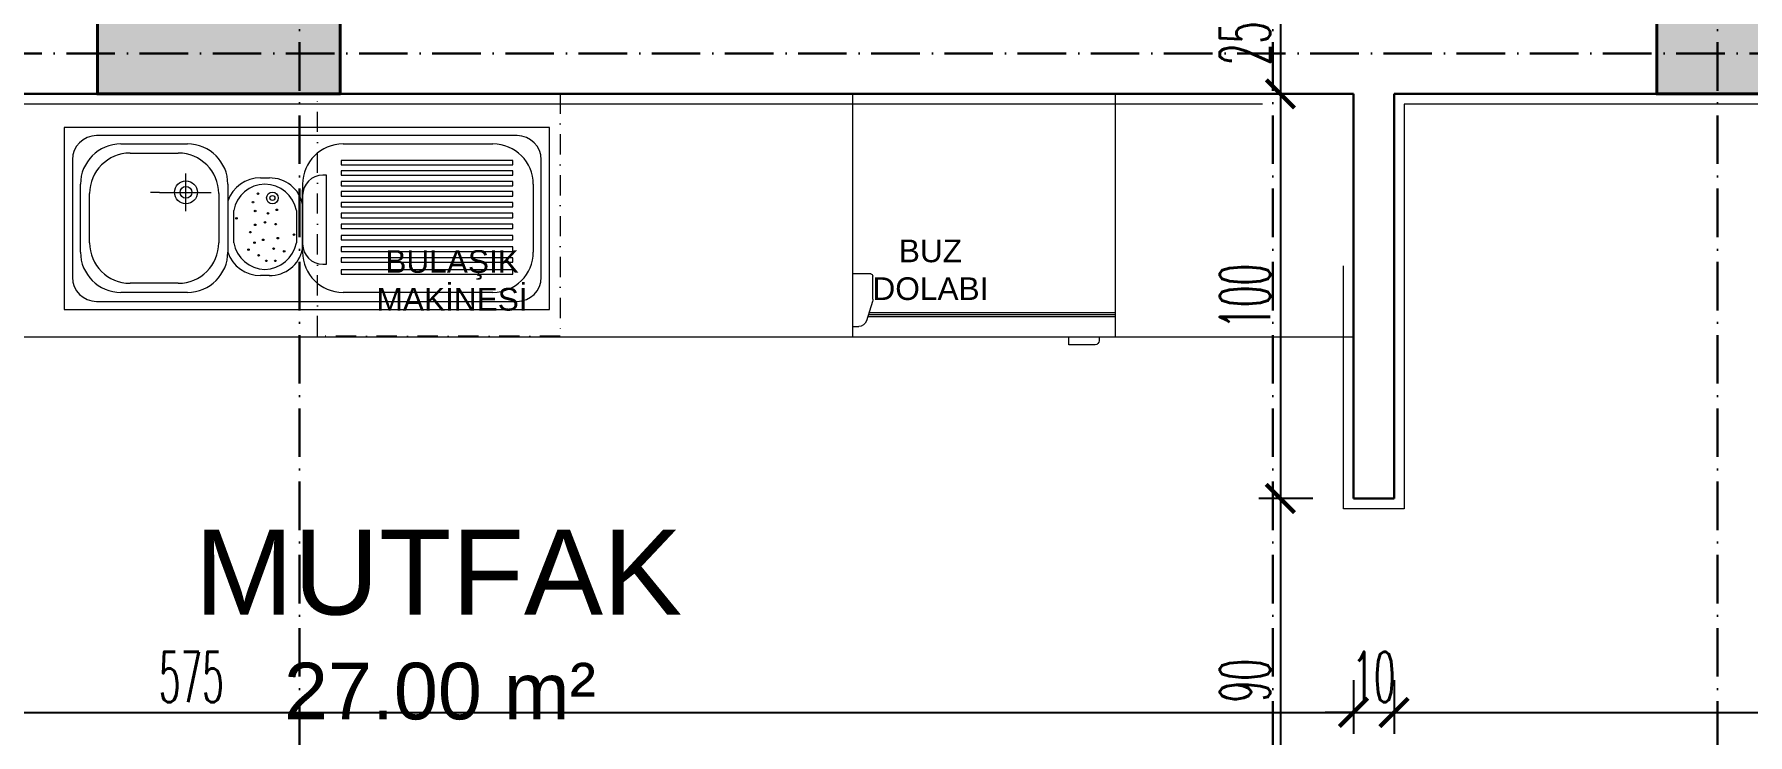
# Model space of a CAD drawing. Extents: x 775040 to 808375, y 4159409 to 4163651.
# Drawn here: x 781356.3 to 781780.1, y 4161645.4 to 4161818.5 of the extents above; entities that cross this region are included whole.
import ezdxf

# ---------------------------------------------------------------- set-up
doc = ezdxf.new("R2010")
doc.units = 0
doc.header["$MEASUREMENT"] = 0
doc.header["$PDMODE"] = 3
for name, pattern in [('ACAD_ISO10W100', [18, 12, -3, 0, -3]), ('DASHDOT', [1, 0.5, -0.25, 0, -0.25]), ('DUZ', [500, 500])]:
    doc.linetypes.add(name, pattern=pattern)
doc.layers.get('0').update_dxf_attribs({"linetype": 'DUZ'})
for name, color, linetype, lineweight in [('Z_ duvar', 7, 'Continuous', 30), ('Z_aks', 2, 'ACAD_ISO10W100', 30), ('Z_iç ölçü dikey', 111, 'Continuous', 25), ('Z_iç ölçü yatay', 75, 'Continuous', 20), ('Z_kolon', 2, 'Continuous', 40), ('Z_kolon tarama', 171, 'Continuous', 5), ('Z_sıva', 241, 'Continuous', 5), ('Z_tefriş', 73, 'Continuous', 5), ('Z_yazı', 4, 'Continuous', 20)]:
    doc.layers.add(name, color=color, linetype=linetype, lineweight=lineweight)
doc.styles.add('ARIAL', font='ariblk.ttf', dxfattribs={"height": 1})
doc.styles.add('OLCUIC', font='ROMANS.SHX', dxfattribs={"width": 0.5})
doc.dimstyles.new('ölçü 50', dxfattribs={"dimtxt": 12.5, "dimasz": 7, "dimexe": 5.3, "dimexo": 5, "dimgap": 2.5, "dimtad": 1, "dimdec": 0, "dimzin": 9, "dimdsep": 46, "dimtxsty": 'OLCUIC', "dimblk1": 'ARCHTICK', "dimblk2": 'ARCHTICK', "dimsah": 1, "dimcen": 0, "dimdle": 5.5, "dimadec": 0, "dimazin": 0, "dimtfac": 1, "dimtdec": 0, "dimtix": 1, "dimtofl": 0, "dimtmove": 1, "dimatfit": 3, "dimldrblk": 'ARCHTICK', "dimfxl": 0, "dimtolj": 1, "dimtzin": 0, "dimarcsym": 0})

# ---------------------------------------------------------------- blocks, each defined once
blk = doc.blocks.new('EVYE 5')
at = {"layer": 'Z_tefriş'}
for p, q in [((-6622.87, 15540.97), (-6742.87, 15540.97)), ((-6742.87, 15540.97), (-6742.87, 15495.97)), ((-6630.87, 15538.97), (-6734.87, 15538.97)), ((-6622.87, 15495.97), (-6622.87, 15540.97)), ((-6728.87, 15536.92), (-6712.41, 15536.92)), ((-6726.6, 15534.64), (-6714.68, 15534.64)), ((-6673.92, 15536.92), (-6636.85, 15536.92)), ((-6740.87, 15532.97), (-6740.87, 15503.97)), ((-6631.9, 15532.81), (-6674.36, 15532.81)), ((-6674.36, 15532.81), (-6674.36, 15531.71)), ((-6674.36, 15531.71), (-6631.9, 15531.71)), ((-6631.9, 15530.29), (-6674.36, 15530.29)), ((-6674.36, 15530.29), (-6674.36, 15529.19)), ((-6631.9, 15531.71), (-6631.9, 15532.81)), ((-6631.9, 15529.19), (-6631.9, 15530.29)), ((-6624.87, 15503.97), (-6624.87, 15532.97)), ((-6738.87, 15510.19), (-6738.87, 15526.92)), ((-6712.78, 15520.25), (-6712.78, 15529.61)), ((-6702.41, 15526.92), (-6702.41, 15510.19)), ((-6694.32, 15528.49), (-6692.15, 15528.49)), ((-6683.92, 15526.92), (-6683.92, 15510.96)), ((-6677.98, 15529.19), (-6678.92, 15529.19)), ((-6677.98, 15507.19), (-6677.98, 15529.19)), ((-6674.36, 15529.19), (-6631.9, 15529.19)), ((-6631.9, 15527.62), (-6674.36, 15527.62)), ((-6674.36, 15527.62), (-6674.36, 15526.52)), ((-6674.36, 15526.52), (-6631.9, 15526.52)), ((-6631.9, 15526.52), (-6631.9, 15527.62)), ((-6626.85, 15526.92), (-6626.85, 15510.19)), ((-6736.6, 15512.46), (-6736.6, 15524.64)), ((-6719.32, 15524.94), (-6721.52, 15524.94)), ((-6719.32, 15524.94), (-6706.57, 15524.94)), ((-6704.68, 15524.64), (-6704.68, 15512.46)), ((-6683.92, 15512.19), (-6683.92, 15525.55)), ((-6631.9, 15525.11), (-6674.36, 15525.11)), ((-6674.36, 15525.11), (-6674.36, 15524.01)), ((-6674.36, 15524.01), (-6631.9, 15524.01)), ((-6631.9, 15522.44), (-6674.36, 15522.44)), ((-6674.36, 15522.44), (-6674.36, 15521.34)), ((-6631.9, 15524.01), (-6631.9, 15525.11)), ((-6631.9, 15521.34), (-6631.9, 15522.44)), ((-6700.97, 15512.45), (-6700.97, 15520.44)), ((-6685.41, 15520.44), (-6685.41, 15512.45)), ((-6674.36, 15521.34), (-6631.9, 15521.34)), ((-6631.9, 15519.77), (-6674.36, 15519.77)), ((-6674.36, 15519.77), (-6674.36, 15518.67)), ((-6674.36, 15518.67), (-6631.9, 15518.67)), ((-6631.9, 15518.67), (-6631.9, 15519.77)), ((-6631.9, 15517.09), (-6674.36, 15517.09)), ((-6674.36, 15517.09), (-6674.36, 15515.99)), ((-6674.36, 15515.99), (-6631.9, 15515.99)), ((-6631.9, 15514.27), (-6674.36, 15514.27)), ((-6674.36, 15514.27), (-6674.36, 15513.17)), ((-6631.9, 15515.99), (-6631.9, 15517.09)), ((-6631.9, 15513.17), (-6631.9, 15514.27)), ((-6683.92, 15510.19), (-6683.92, 15512.19)), ((-6674.36, 15513.17), (-6631.9, 15513.17)), ((-6631.9, 15511.44), (-6674.36, 15511.44)), ((-6674.36, 15511.44), (-6674.36, 15510.34)), ((-6674.36, 15510.34), (-6631.9, 15510.34)), ((-6631.9, 15510.34), (-6631.9, 15511.44)), ((-6678.92, 15507.19), (-6677.98, 15507.19)), ((-6631.9, 15508.77), (-6674.36, 15508.77)), ((-6674.36, 15508.77), (-6674.36, 15507.67)), ((-6674.36, 15507.67), (-6631.9, 15507.67)), ((-6631.9, 15505.78), (-6674.36, 15505.78)), ((-6674.36, 15505.78), (-6674.36, 15504.68)), ((-6631.9, 15507.67), (-6631.9, 15508.77)), ((-6631.9, 15504.68), (-6631.9, 15505.78)), ((-6714.68, 15502.46), (-6726.6, 15502.46)), ((-6692.15, 15504.4), (-6694.32, 15504.4)), ((-6674.36, 15504.68), (-6631.9, 15504.68)), ((-6734.87, 15497.97), (-6630.87, 15497.97)), ((-6712.41, 15500.19), (-6728.87, 15500.19)), ((-6636.85, 15500.19), (-6673.92, 15500.19)), ((-6742.87, 15495.97), (-6622.87, 15495.97))]:
    blk.add_line(p, q, dxfattribs=at)
for centre, radius in [((-6712.78, 15524.94), 2.82), ((-6712.78, 15524.94), 1.45), ((-6696.18, 15522.51), 0.193), ((-6694.97, 15524.59), 0.193), ((-6691.39, 15523.55), 1.45), ((-6691.39, 15523.55), 0.609), ((-6700.27, 15518.54), 0.193), ((-6695.66, 15520.35), 0.193), ((-6693.24, 15517.51), 0.193), ((-6692.46, 15519.75), 0.193), ((-6690.3, 15520.61), 0.193), ((-6696.87, 15515.09), 0.193), ((-6695.66, 15516.9), 0.193), ((-6693.67, 15513.19), 0.193), ((-6690.56, 15517.07), 0.193), ((-6690.04, 15513.62), 0.193), ((-6686.03, 15514.48), 0.193), ((-6697.3, 15510.77), 0.193), ((-6695.83, 15512.5), 0.193), ((-6694.8, 15509.39), 0.193), ((-6691.08, 15511.03), 0.193), ((-6688.49, 15510.34), 0.193), ((-6692.9, 15508.01), 0.193), ((-6690.65, 15508.01), 0.193)]:
    blk.add_circle(centre, radius, dxfattribs=at)
for centre, radius, start, end in [((-6734.87, 15532.97), 6, 90, 180), ((-6630.87, 15532.97), 6, 0, 90), ((-6728.87, 15526.92), 10, 90, 180), ((-6726.6, 15524.64), 10, 90, 180), ((-6714.68, 15524.64), 10, 0, 90), ((-6712.41, 15526.92), 10, 0, 90), ((-6673.92, 15526.92), 10, 90, 180), ((-6636.85, 15526.92), 10, 0, 90), ((-6694.5, 15520.17), 8.32, 88.7638, 161.8693), ((-6693.02, 15518.89), 8.1, 91.5565, 168.9441), ((-6693.45, 15518.78), 8.21, 11.6532, 88.5324), ((-6691.93, 15520.32), 8.17, 11.3717, 91.5637), ((-6678.92, 15524.19), 5, 90, 180), ((-6728.87, 15510.19), 10, 180, 270), ((-6726.6, 15512.46), 10, 180, 270), ((-6714.68, 15512.46), 10, 270, 0), ((-6712.41, 15510.19), 10, 270, 0), ((-6694.5, 15512.72), 8.32, 198.1203, 271.2366), ((-6693.02, 15514), 8.1, 191.0559, 268.4435), ((-6693.45, 15514.11), 8.21, 271.4676, 348.3468), ((-6691.93, 15512.57), 8.17, 268.4363, 348.6283), ((-6678.92, 15512.19), 5, 180, 270), ((-6673.92, 15510.19), 10, 180, 270), ((-6636.85, 15510.19), 10, 270, 0), ((-6734.87, 15503.97), 6, 180, 270), ((-6630.87, 15503.97), 6, 270, 0)]:
    blk.add_arc(centre, radius, start, end, dxfattribs=at)
blk = doc.blocks.new('BUZDOLABI1')
at = {"layer": 'Z_tefriş'}
for p, q in [((-6214.05, 15480.97), (-6214.05, 15540.97)), ((-6214.05, 15540.97), (-6149.05, 15540.97)), ((-6149.05, 15540.97), (-6149.05, 15480.97)), ((-6153.55, 15496.47), (-6149.05, 15496.47)), ((-6149.05, 15496.47), (-6149.05, 15483.47)), ((-6154.05, 15490.27), (-6154.05, 15495.97)), ((-6153.96, 15489.68), (-6152.48, 15484.88)), ((-6153.12, 15486.97), (-6214.05, 15486.97)), ((-6152.97, 15486.47), (-6214.05, 15486.47)), ((-6152.82, 15485.97), (-6214.05, 15485.97)), ((-6149.05, 15480.97), (-6214.05, 15480.97)), ((-6210.05, 15480.97), (-6210.05, 15479.97)), ((-6202.55, 15478.97), (-6202.55, 15480.97)), ((-6149.05, 15483.47), (-6150.57, 15483.47)), ((-6209.05, 15478.97), (-6202.55, 15478.97))]:
    blk.add_line(p, q, dxfattribs=at)
for centre, radius, start, end in [((-6153.55, 15495.97), 0.5, 90, 180), ((-6152.05, 15490.27), 2, 180, 197.1027), ((-6150.57, 15485.47), 2, 197.1027, 270), ((-6209.05, 15479.97), 1, 180, 270), ((-6203.55, 15479.97), 1, 270, 270)]:
    blk.add_arc(centre, radius, start, end, dxfattribs=at)
blk = doc.blocks.new('_ARCHTICK')
at = {"color": 0, "linetype": 'ByBlock', "const_width": 0.15}
blk.add_lwpolyline([(-0.5, -0.5), (0.5, 0.5)], dxfattribs=at)
blk = doc.blocks.new('*D643')
at = {"layer": 'Defpoints', "color": 0, "linetype": 'Continuous', "transparency": 16777216}
for p in [(781107.64, 4161738.42), (781682.64, 4161738.42), (781682.64, 4161650.9)]:
    blk.add_point(p, dxfattribs=at)
at = {"layer": 'Z_iç ölçü yatay', "color": 0, "linetype": 'Continuous', "lineweight": -2, "transparency": 16777216}
for p, q in [((781107.64, 4161658.9), (781107.64, 4161645.6)), ((781682.64, 4161658.9), (781682.64, 4161645.6)), ((781102.14, 4161650.9), (781688.14, 4161650.9))]:
    blk.add_line(p, q, dxfattribs=at)
at = {"layer": 'Z_iç ölçü yatay', "color": 0, "linetype": 'Continuous', "lineweight": -2, "transparency": 16777216, "xscale": 7, "yscale": 7, "zscale": 7, "rotation": 180}
blk.add_blockref('_ARCHTICK', (781107.64, 4161650.9), dxfattribs=at)
at = {"layer": 'Z_iç ölçü yatay', "color": 0, "linetype": 'Continuous', "lineweight": -2, "transparency": 16777216, "xscale": 7, "yscale": 7, "zscale": 7}
blk.add_blockref('_ARCHTICK', (781682.64, 4161650.9), dxfattribs=at)
at = {"layer": 'Z_iç ölçü yatay', "color": 0, "linetype": 'Continuous', "transparency": 16777216, "insert": (781395.14, 4161659.65), "char_height": 12.5, "attachment_point": 5, "style": 'OLCUIC'}
blk.add_mtext('\\A1;575', dxfattribs=at)
blk = doc.blocks.new('*D644')
at = {"layer": 'Defpoints', "color": 0, "linetype": 'Continuous', "transparency": 16777216}
for p in [(781682.64, 4161738.42), (781692.64, 4161738.42), (781692.64, 4161650.9)]:
    blk.add_point(p, dxfattribs=at)
at = {"layer": 'Z_iç ölçü yatay', "color": 0, "linetype": 'Continuous', "lineweight": -2, "transparency": 16777216}
for p, q in [((781682.64, 4161658.9), (781682.64, 4161645.6)), ((781692.64, 4161658.9), (781692.64, 4161645.6)), ((781682.64, 4161650.9), (781675.64, 4161650.9)), ((781692.64, 4161650.9), (781699.64, 4161650.9))]:
    blk.add_line(p, q, dxfattribs=at)
at = {"layer": 'Z_iç ölçü yatay', "color": 0, "linetype": 'Continuous', "lineweight": -2, "transparency": 16777216, "xscale": 7, "yscale": 7, "zscale": 7}
blk.add_blockref('_ARCHTICK', (781682.64, 4161650.9), dxfattribs=at)
at = {"layer": 'Z_iç ölçü yatay', "color": 0, "linetype": 'Continuous', "lineweight": -2, "transparency": 16777216, "xscale": 7, "yscale": 7, "zscale": 7, "rotation": 180}
blk.add_blockref('_ARCHTICK', (781692.64, 4161650.9), dxfattribs=at)
at = {"layer": 'Z_iç ölçü yatay', "color": 0, "linetype": 'Continuous', "transparency": 16777216, "insert": (781687.64, 4161659.65), "char_height": 12.5, "attachment_point": 5, "style": 'OLCUIC'}
blk.add_mtext('\\A1;10', dxfattribs=at)
blk = doc.blocks.new('*D645')
at = {"layer": 'Defpoints', "color": 0, "linetype": 'Continuous', "transparency": 16777216}
for p in [(781692.64, 4161738.42), (782502.64, 4161681.81), (782502.64, 4161650.9)]:
    blk.add_point(p, dxfattribs=at)
at = {"layer": 'Z_iç ölçü yatay', "color": 0, "linetype": 'Continuous', "lineweight": -2, "transparency": 16777216}
for p, q in [((781692.64, 4161658.9), (781692.64, 4161645.6)), ((782502.64, 4161658.9), (782502.64, 4161645.6)), ((781687.14, 4161650.9), (782508.14, 4161650.9))]:
    blk.add_line(p, q, dxfattribs=at)
at = {"layer": 'Z_iç ölçü yatay', "color": 0, "linetype": 'Continuous', "lineweight": -2, "transparency": 16777216, "xscale": 7, "yscale": 7, "zscale": 7, "rotation": 180}
blk.add_blockref('_ARCHTICK', (781692.64, 4161650.9), dxfattribs=at)
at = {"layer": 'Z_iç ölçü yatay', "color": 0, "linetype": 'Continuous', "lineweight": -2, "transparency": 16777216, "xscale": 7, "yscale": 7, "zscale": 7}
blk.add_blockref('_ARCHTICK', (782502.64, 4161650.9), dxfattribs=at)
at = {"layer": 'Z_iç ölçü yatay', "color": 0, "linetype": 'Continuous', "transparency": 16777216, "insert": (782097.64, 4161659.65), "char_height": 12.5, "attachment_point": 5, "style": 'OLCUIC'}
blk.add_mtext('\\A1;810', dxfattribs=at)
blk = doc.blocks.new('*D878')
at = {"layer": 'Defpoints', "color": 0, "linetype": 'Continuous', "transparency": 16777216}
for p in [(781640.78, 4161828.75), (781640.78, 4161803.75), (781664.53, 4161803.75)]:
    blk.add_point(p, dxfattribs=at)
at = {"layer": 'Z_iç ölçü dikey', "color": 0, "linetype": 'Continuous', "lineweight": -2, "transparency": 16777216}
for p, q in [((781664.53, 4161834.25), (781664.53, 4161798.25)), ((781656.53, 4161828.75), (781669.83, 4161828.75)), ((781656.53, 4161803.75), (781669.83, 4161803.75))]:
    blk.add_line(p, q, dxfattribs=at)
at = {"layer": 'Z_iç ölçü dikey', "color": 0, "linetype": 'Continuous', "lineweight": -2, "transparency": 16777216, "xscale": 7, "yscale": 7, "zscale": 7}
for p, rotation in [((781664.53, 4161828.75), 90), ((781664.53, 4161803.75), 270)]:
    blk.add_blockref('_ARCHTICK', p, dxfattribs=dict(at, rotation=rotation))
at = {"layer": 'Z_iç ölçü dikey', "color": 0, "linetype": 'Continuous', "transparency": 16777216, "insert": (781655.78, 4161816.25), "char_height": 12.5, "attachment_point": 5, "rotation": 90, "style": 'OLCUIC'}
blk.add_mtext('\\A1;25', dxfattribs=at)
blk = doc.blocks.new('*D879')
at = {"layer": 'Defpoints', "color": 0, "linetype": 'Continuous', "transparency": 16777216}
for p in [(781640.78, 4161803.75), (781664.53, 4161703.75), (781692.64, 4161703.75)]:
    blk.add_point(p, dxfattribs=at)
at = {"layer": 'Z_iç ölçü dikey', "color": 0, "linetype": 'Continuous', "lineweight": -2, "transparency": 16777216}
for p, q in [((781664.53, 4161809.25), (781664.53, 4161698.25)), ((781656.53, 4161803.75), (781669.83, 4161803.75)), ((781672.53, 4161703.75), (781659.23, 4161703.75))]:
    blk.add_line(p, q, dxfattribs=at)
at = {"layer": 'Z_iç ölçü dikey', "color": 0, "linetype": 'Continuous', "lineweight": -2, "transparency": 16777216, "xscale": 7, "yscale": 7, "zscale": 7}
for p, rotation in [((781664.53, 4161803.75), 90), ((781664.53, 4161703.75), 270)]:
    blk.add_blockref('_ARCHTICK', p, dxfattribs=dict(at, rotation=rotation))
at = {"layer": 'Z_iç ölçü dikey', "color": 0, "linetype": 'Continuous', "transparency": 16777216, "insert": (781655.78, 4161753.75), "char_height": 12.5, "attachment_point": 5, "rotation": 90, "style": 'OLCUIC'}
blk.add_mtext('\\A1;100', dxfattribs=at)
blk = doc.blocks.new('*D880')
at = {"layer": 'Defpoints', "color": 0, "linetype": 'Continuous', "transparency": 16777216}
for p in [(781692.64, 4161703.75), (781664.53, 4161613.75), (781692.64, 4161613.75)]:
    blk.add_point(p, dxfattribs=at)
at = {"layer": 'Z_iç ölçü dikey', "color": 0, "linetype": 'Continuous', "lineweight": -2, "transparency": 16777216}
for p, q in [((781664.53, 4161709.25), (781664.53, 4161608.25)), ((781672.53, 4161703.75), (781659.23, 4161703.75)), ((781672.53, 4161613.75), (781659.23, 4161613.75))]:
    blk.add_line(p, q, dxfattribs=at)
at = {"layer": 'Z_iç ölçü dikey', "color": 0, "linetype": 'Continuous', "lineweight": -2, "transparency": 16777216, "xscale": 7, "yscale": 7, "zscale": 7}
for p, rotation in [((781664.53, 4161703.75), 90), ((781664.53, 4161613.75), 270)]:
    blk.add_blockref('_ARCHTICK', p, dxfattribs=dict(at, rotation=rotation))
at = {"layer": 'Z_iç ölçü dikey', "color": 0, "linetype": 'Continuous', "transparency": 16777216, "insert": (781655.78, 4161658.75), "char_height": 12.5, "attachment_point": 5, "rotation": 90, "style": 'OLCUIC'}
blk.add_mtext('\\A1;90', dxfattribs=at)

msp = doc.modelspace()

# ---------------------------------------------------------------- hatches: boundary and pattern name
at = {"layer": 'Z_kolon tarama', "linetype": 'Continuous'}
h = msp.add_hatch(dxfattribs=at)
h.set_pattern_fill('ANSI36', color=256, scale=30, style=0)
h.paths.add_polyline_path([(781845.14, 4160883.75), (781875.14, 4160883.75), (781875.14, 4160943.75), (781845.14, 4160943.75)])
h.paths.add_polyline_path([(782207.64, 4162018.75), (782207.64, 4161988.75), (782267.64, 4161988.75), (782267.64, 4162018.75)])
h.paths.add_polyline_path([(782152.64, 4162553.75), (782182.64, 4162553.75), (782182.64, 4162613.75), (782152.64, 4162613.75)])
h.paths.add_polyline_path([(781082.64, 4161768.75), (781112.64, 4161768.75), (781112.64, 4161828.75), (781082.64, 4161828.75)])
h.paths.add_polyline_path([(781845.14, 4161568.75), (781875.14, 4161568.75), (781875.14, 4161628.75), (781845.14, 4161628.75)])
h.paths.add_polyline_path([(782097.64, 4160883.75), (782127.64, 4160883.75), (782127.64, 4160943.75), (782097.64, 4160943.75)])
h.paths.add_polyline_path([(781712.64, 4160913.75), (781712.64, 4160943.75), (781652.64, 4160943.75), (781652.64, 4160913.75)])
h.paths.add_polyline_path([(780742.64, 4160183.75), (780742.64, 4160213.75), (780682.64, 4160213.75), (780682.64, 4160183.75)])
h.paths.add_polyline_path([(780742.64, 4160913.75), (780742.64, 4160943.75), (780682.64, 4160943.75), (780682.64, 4160913.75)])
h.paths.add_polyline_path([(781107.64, 4160913.75), (781107.64, 4160943.75), (781047.64, 4160943.75), (781047.64, 4160913.75)])
h.paths.add_polyline_path([(781107.64, 4160183.75), (781107.64, 4160213.75), (781047.64, 4160213.75), (781047.64, 4160183.75)])
h.paths.add_polyline_path([(781652.64, 4160083.75), (781677.64, 4160083.75), (781677.64, 4160208.75), (781652.64, 4160208.75)])
h.paths.add_polyline_path([(782097.64, 4160083.75), (782127.64, 4160083.75), (782127.64, 4160143.75), (782097.64, 4160143.75)])
h.paths.add_polyline_path([(782632.64, 4160678.75), (782632.64, 4160703.75), (782537.64, 4160703.75), (782537.64, 4160678.75)])
h.paths.add_polyline_path([(782602.64, 4160888.75), (782632.64, 4160888.75), (782632.64, 4160943.75), (782602.64, 4160943.75)])
h.paths.add_polyline_path([(782602.64, 4161583.75), (782632.64, 4161583.75), (782632.64, 4161643.75), (782602.64, 4161643.75)])
h.paths.add_polyline_path([(782502.64, 4162018.75), (782502.64, 4161988.75), (782562.64, 4161988.75), (782562.64, 4162018.75)])
h.paths.add_polyline_path([(782532.64, 4162553.75), (782562.64, 4162553.75), (782562.64, 4162613.75), (782532.64, 4162613.75)])
h.paths.add_polyline_path([(781177.64, 4162613.75), (781177.64, 4162583.75), (781237.64, 4162583.75), (781237.64, 4162613.75)])
h.paths.add_polyline_path([(780682.64, 4161803.75), (780712.64, 4161803.75), (780712.64, 4161863.75), (780682.64, 4161863.75)])
h.paths.add_polyline_path([(781757.64, 4162553.75), (781787.64, 4162553.75), (781787.64, 4162613.75), (781757.64, 4162613.75)])
h.paths.add_polyline_path([(781371.92, 4161833.75), (781371.92, 4161803.75), (781431.92, 4161803.75), (781431.92, 4161833.75)])
h.paths.add_polyline_path([(781757.64, 4161828.75), (781757.64, 4161803.75), (781875.14, 4161803.75), (781875.14, 4161828.75)])
h.paths.add_polyline_path([(780682.64, 4162553.75), (780712.64, 4162553.75), (780712.64, 4162613.75), (780682.64, 4162613.75)])
h.paths.add_polyline_path([(782532.64, 4160083.75), (782562.64, 4160083.75), (782562.64, 4160143.75), (782532.64, 4160143.75)])

# ---------------------------------------------------------------- linework, layer by layer
at = {"layer": 'Z_ duvar', "linetype": 'Continuous'}
for p, q in [((781202.64, 4161803.75), (781682.64, 4161803.75)), ((781682.64, 4161803.75), (781682.64, 4161703.75)), ((781692.64, 4161703.75), (781692.64, 4161803.75)), ((781692.64, 4161803.75), (781757.64, 4161803.75)), ((781682.64, 4161703.75), (781692.64, 4161703.75))]:
    msp.add_line(p, q, dxfattribs=at)
at = {"layer": 'Z_aks'}
for p, q in [((781421.92, 4159668.75), (781421.92, 4163028.75)), ((781662.64, 4159668.75), (781662.64, 4163028.75)), ((781772.64, 4159668.75), (781772.64, 4163028.75)), ((783077.64, 4161813.75), (780267.64, 4161813.75))]:
    msp.add_line(p, q, dxfattribs=at)
at = {"layer": 'Z_kolon', "linetype": 'Continuous'}
for points in [[(781371.92, 4161833.75), (781371.92, 4161803.75), (781431.92, 4161803.75), (781431.92, 4161833.75)], [(781757.64, 4161828.75), (781757.64, 4161803.75), (781875.14, 4161803.75), (781875.14, 4161828.75)]]:
    msp.add_lwpolyline(points, close=True, dxfattribs=at)
at = {"layer": 'Z_sıva', "linetype": 'Continuous'}
for p, q in [((781660.14, 4161801.25), (781202.64, 4161801.25)), ((781757.64, 4161801.25), (781695.14, 4161801.25)), ((781695.14, 4161801.25), (781695.14, 4161701.25)), ((781875.14, 4161801.25), (781757.64, 4161801.25)), ((781680.14, 4161701.25), (781680.14, 4161761.25)), ((781695.14, 4161701.25), (781680.14, 4161701.25))]:
    msp.add_line(p, q, dxfattribs=at)
at = {"layer": 'Z_tefriş', "linetype": 'DASHDOT', "ltscale": 10}
msp.add_lwpolyline([(781486.38, 4161803.88), (781486.38, 4161743.88), (781426.38, 4161743.88), (781426.38, 4161803.88), (781457.18, 4161803.88), (781457.18, 4161803.88), (781486.38, 4161803.88)], dxfattribs=at)
at = {"layer": 'Z_tefriş', "linetype": 'Continuous'}
msp.add_lwpolyline([(781107.64, 4161743.75), (781682.64, 4161743.75)], dxfattribs=at)

# ---------------------------------------------------------------- block references
at = {"layer": 'Z_tefriş', "xscale": -1}
msp.add_blockref('BUZDOLABI1', (775409.66, 4146262.79), dxfattribs=at)
at = {"layer": 'Z_tefriş'}
msp.add_blockref('EVYE 5', (788106.58, 4146254.5), dxfattribs=at)

# ---------------------------------------------------------------- texts
at = {"layer": 'Z_yazı', "attachment_point": 5, "style": 'ARIAL'}
for s, insert, char_height, width in [('{\\fArial|b0|i0|c162|p34;BUZ \\PDOLABI}', (781577.97, 4161760.26), 5.6, 60.1943), ('{\\fArial|b0|i0|c162|p34;BULAŞIK\\PMAKİNESİ}', (781459.64, 4161757.64), 5.6, 60.1943), ('{\\fArial|b0|i0|c162|p34;MUTFAK}', (781456.25, 4161685.42), 21, 311.9787), ('{\\fArial|b0|i0|c162|p34;27.00 \\fArial|b0|i0|c0|p34;m²}', (781456.65, 4161656.07), 14, 222.9858)]:
    msp.add_mtext(s, dxfattribs=dict(at, insert=insert, char_height=char_height, width=width))

# ---------------------------------------------------------------- dimensions: what is measured, and where the dimension line sits
at = {"layer": 'Z_iç ölçü dikey', "linetype": 'Continuous'}
for base, p1, p2, picture, middle in [((781664.53, 4161803.75), (781640.78, 4161828.75), (781640.78, 4161803.75), '*D878', (781655.78, 4161816.25)), ((781664.53, 4161703.75), (781640.78, 4161803.75), (781692.64, 4161703.75), '*D879', (781655.78, 4161753.75)), ((781664.53, 4161613.75), (781692.64, 4161703.75), (781692.64, 4161613.75), '*D880', (781655.78, 4161658.75))]:
    dim = msp.add_linear_dim(base=base, p1=p1, p2=p2, angle=90, dimstyle='ölçü 50', override={"dimfxl": 8}, dxfattribs=at)
    dim.commit()
    dim.dimension.update_dxf_attribs({"geometry": picture, "text_midpoint": middle})
at = {"layer": 'Z_iç ölçü yatay', "linetype": 'Continuous'}
for base, p1, p2, picture, middle in [((781682.64, 4161650.9), (781107.64, 4161738.42), (781682.64, 4161738.42), '*D643', (781395.14, 4161659.65)), ((781692.64, 4161650.9), (781682.64, 4161738.42), (781692.64, 4161738.42), '*D644', (781687.64, 4161659.65)), ((782502.64, 4161650.9), (781692.64, 4161738.42), (782502.64, 4161681.81), '*D645', (782097.64, 4161659.65))]:
    dim = msp.add_linear_dim(base=base, p1=p1, p2=p2, dimstyle='ölçü 50', override={"dimfxl": 8}, dxfattribs=at)
    dim.commit()
    dim.dimension.update_dxf_attribs({"geometry": picture, "text_midpoint": middle})

doc.saveas('drawing.dxf')
